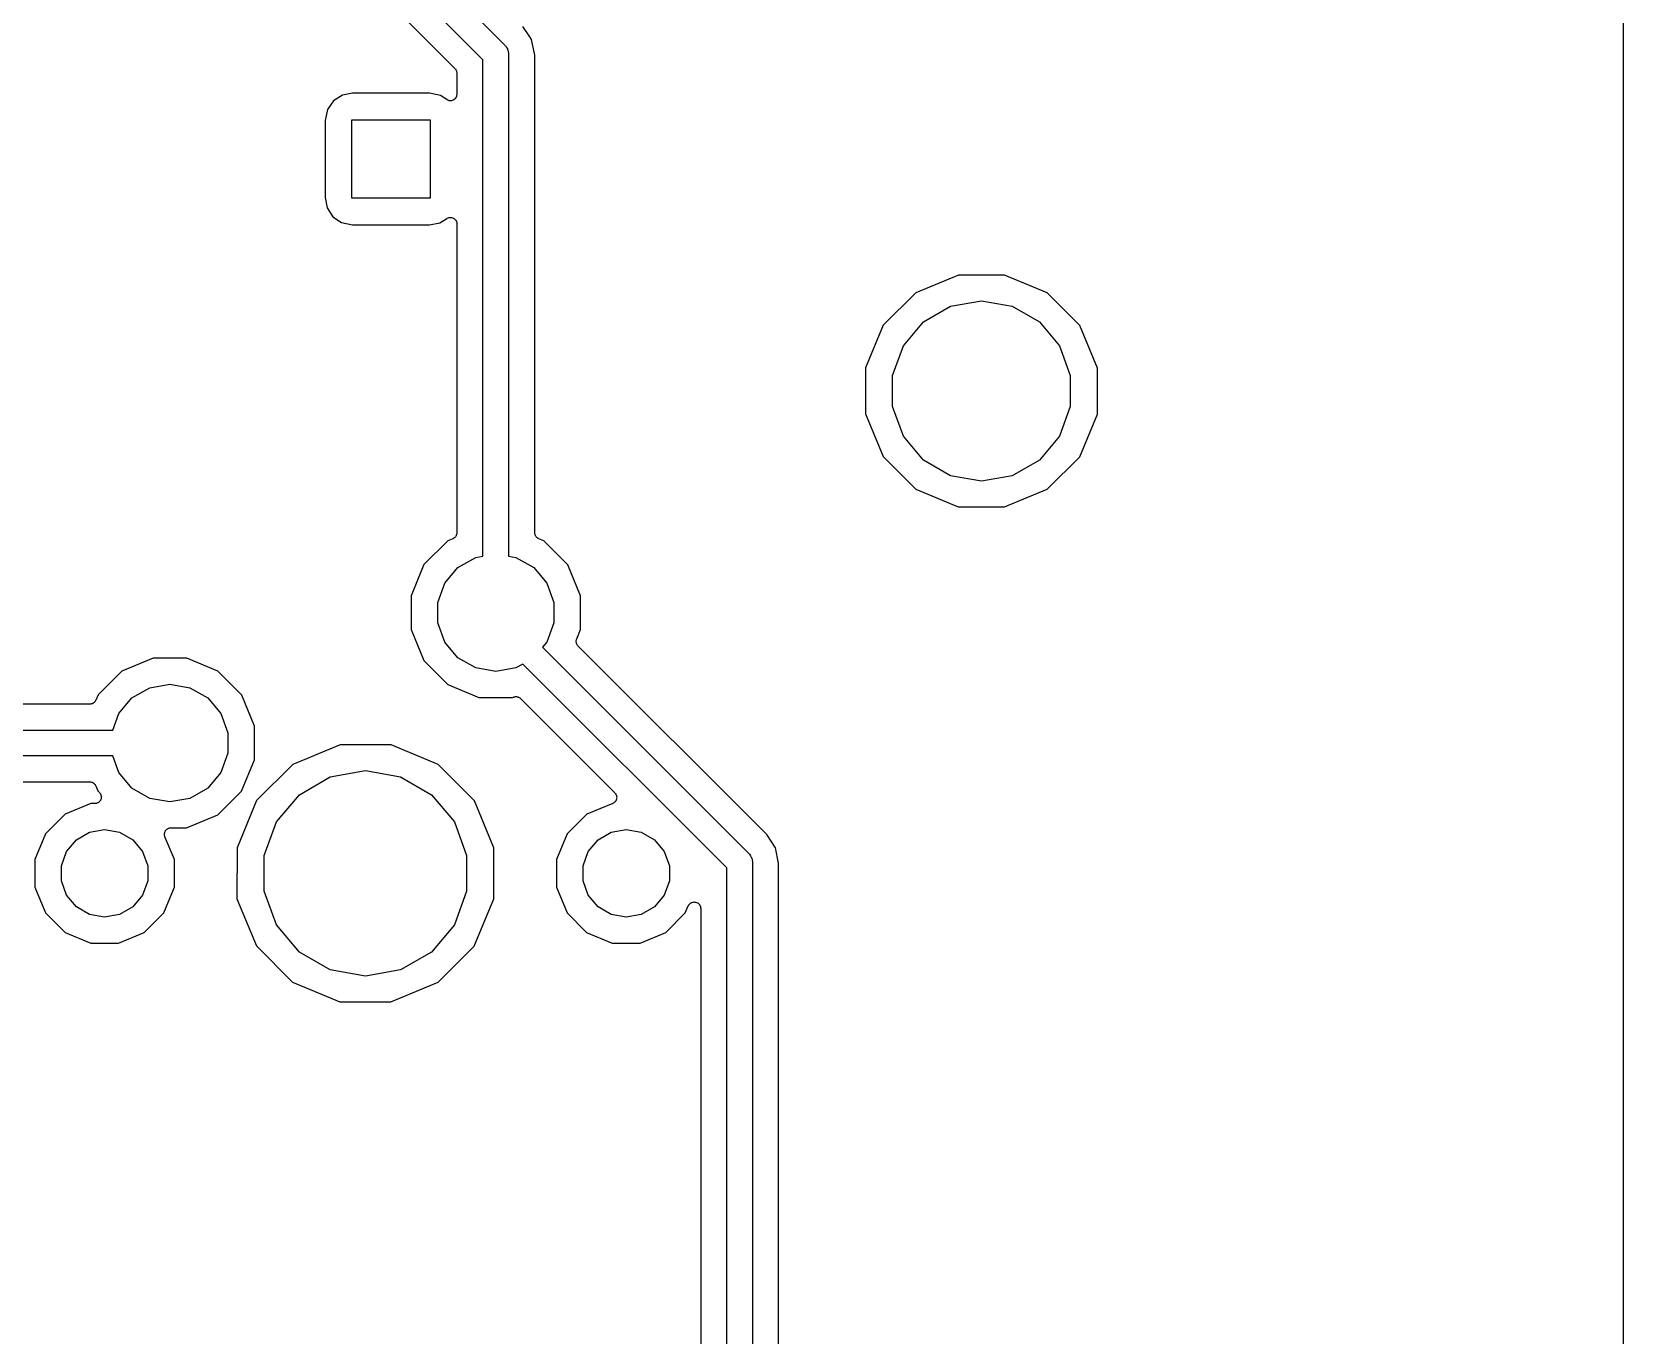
# Model space of a CAD drawing. Extents: x 30 to 169, y -146 to -30.
# Drawn here: x 138 to 169, y -88 to -62.6 of the extents above; entities that cross this region are included whole.
import ezdxf

# ---------------------------------------------------------------- set-up
doc = ezdxf.new("R2010")
doc.units = 0
doc.header["$MEASUREMENT"] = 0
doc.layers.add('BLACK', color=7, linetype='CONTINUOUS')

msp = doc.modelspace()

# ---------------------------------------------------------------- linework, layer by layer
at = {"layer": 'Black'}
for p, q in [((169, -32.7452), (169, -145.873)), ((139.097, -54.7432), (147.217, -62.8632)), ((146.79, -63.1436), (138.816, -55.17)), ((138.951, -56.0233), (146.245, -63.3168)), ((147.703, -62.699), (147.567, -62.4952)), ((147.217, -62.8632), (147.223, -62.8722)), ((147.223, -62.8722), (147.232, -62.8793)), ((147.232, -62.8793), (147.248, -62.9076)), ((147.248, -62.9076), (147.267, -62.9343)), ((147.738, -62.7509), (147.703, -62.699)), ((147.703, -62.699), (147.703, -62.699)), ((147.798, -63.0525), (147.738, -62.7509)), ((146.79, -72.8167), (146.79, -63.1436)), ((147.267, -62.9343), (147.269, -62.945)), ((147.269, -62.945), (147.275, -62.9545)), ((147.275, -62.9545), (147.281, -62.9867)), ((147.281, -62.9867), (147.289, -63.0182)), ((147.289, -63.0182), (147.288, -63.0292)), ((147.288, -63.0292), (147.29, -63.04)), ((147.29, -63.04), (147.29, -72.8167)), ((147.798, -70.0723), (147.798, -63.0525)), ((146.245, -63.3168), (146.248, -63.3214)), ((146.248, -63.3214), (146.252, -63.3249)), ((146.252, -63.3249), (146.261, -63.3393)), ((146.261, -63.3393), (146.27, -63.3529)), ((146.27, -63.3529), (146.272, -63.3583)), ((146.272, -63.3583), (146.274, -63.3631)), ((146.274, -63.3631), (146.277, -63.3795)), ((146.277, -63.3795), (146.282, -63.3955)), ((146.282, -63.3955), (146.281, -63.4011)), ((146.281, -63.4011), (146.282, -63.4066)), ((146.282, -63.4066), (146.282, -63.818)), ((144.051, -63.8351), (143.877, -63.9468)), ((144.25, -63.7976), (144.051, -63.8351)), ((145.749, -63.7976), (144.25, -63.7976)), ((145.963, -63.8409), (145.749, -63.7976)), ((146.083, -63.9228), (145.963, -63.8409)), ((146.277, -63.8444), (146.274, -63.8614)), ((146.282, -63.8276), (146.277, -63.8444)), ((146.282, -63.818), (146.281, -63.8228)), ((146.281, -63.8228), (146.282, -63.8276)), ((143.761, -64.1165), (143.718, -64.3307)), ((143.877, -63.9468), (143.761, -64.1165)), ((146.088, -63.9248), (146.083, -63.9228)), ((146.091, -63.928), (146.088, -63.9248)), ((146.108, -63.9339), (146.091, -63.928)), ((146.124, -63.941), (146.108, -63.9339)), ((146.128, -63.9414), (146.124, -63.941)), ((146.133, -63.9431), (146.128, -63.9414)), ((146.15, -63.9431), (146.133, -63.9431)), ((146.168, -63.9444), (146.15, -63.9431)), ((146.172, -63.9431), (146.168, -63.9444)), ((146.177, -63.9431), (146.172, -63.9431)), ((146.193, -63.9371), (146.177, -63.9431)), ((146.21, -63.9325), (146.193, -63.9371)), ((146.214, -63.9296), (146.21, -63.9325)), ((146.219, -63.928), (146.214, -63.9296)), ((146.232, -63.9168), (146.219, -63.928)), ((146.246, -63.9068), (146.232, -63.9168)), ((146.249, -63.9027), (146.246, -63.9068)), ((146.252, -63.8996), (146.249, -63.9027)), ((146.261, -63.8846), (146.252, -63.8996)), ((146.271, -63.8703), (146.261, -63.8846)), ((146.272, -63.8656), (146.271, -63.8703)), ((146.274, -63.8614), (146.272, -63.8656)), ((143.718, -64.3307), (143.718, -65.8302)), ((144.238, -65.842), (144.238, -64.318)), ((144.238, -64.318), (145.762, -64.318)), ((145.762, -64.318), (145.762, -65.842)), ((143.718, -65.8302), (143.755, -66.0295)), ((145.762, -65.842), (144.238, -65.842)), ((143.755, -66.0295), (143.867, -66.2031)), ((143.867, -66.2031), (144.037, -66.3191)), ((144.037, -66.3191), (144.251, -66.3624)), ((145.75, -66.3624), (145.949, -66.3249)), ((145.949, -66.3249), (146.086, -66.2369)), ((146.086, -66.2369), (146.089, -66.2357)), ((146.089, -66.2357), (146.091, -66.2337)), ((146.091, -66.2337), (146.109, -66.2272)), ((146.109, -66.2272), (146.127, -66.2198)), ((146.127, -66.2198), (146.13, -66.2197)), ((146.13, -66.2197), (146.133, -66.2186)), ((146.133, -66.2186), (146.152, -66.2186)), ((146.152, -66.2186), (146.171, -66.2177)), ((146.171, -66.2177), (146.174, -66.2186)), ((146.174, -66.2186), (146.177, -66.2186)), ((146.177, -66.2186), (146.195, -66.2251)), ((146.195, -66.2251), (146.213, -66.2308)), ((146.213, -66.2308), (146.216, -66.2327)), ((146.216, -66.2327), (146.219, -66.2337)), ((146.219, -66.2337), (146.233, -66.2459)), ((146.233, -66.2459), (146.248, -66.2575)), ((146.248, -66.2575), (146.25, -66.2601)), ((146.25, -66.2601), (146.252, -66.2621)), ((146.252, -66.2621), (146.262, -66.2785)), ((146.262, -66.2785), (146.272, -66.2946)), ((146.272, -66.2946), (146.273, -66.2976)), ((146.273, -66.2976), (146.274, -66.3003)), ((146.274, -66.3003), (146.278, -66.319)), ((146.278, -66.319), (146.282, -66.3376)), ((144.251, -66.3624), (145.75, -66.3624)), ((146.282, -66.3376), (146.281, -66.3406)), ((146.281, -66.3406), (146.282, -66.3437)), ((146.282, -66.3437), (146.282, -72.3619)), ((156.053, -67.3416), (155.223, -67.6846)), ((156.951, -67.3424), (156.053, -67.3416)), ((157.781, -67.6869), (156.951, -67.3424)), ((155.223, -67.6846), (154.587, -68.3193)), ((155.899, -67.9493), (156.5, -67.8433)), ((156.5, -67.8433), (157.101, -67.9493)), ((158.415, -68.3226), (157.781, -67.6869)), ((155.371, -68.2543), (155.899, -67.9493)), ((157.101, -67.9493), (157.629, -68.2543)), ((154.587, -68.3193), (154.242, -69.1489)), ((154.979, -68.7217), (155.371, -68.2543)), ((157.629, -68.2543), (158.021, -68.7217)), ((158.758, -69.1528), (158.415, -68.3226)), ((154.77, -69.295), (154.979, -68.7217)), ((158.021, -68.7217), (158.23, -69.295)), ((154.242, -69.1489), (154.242, -70.0472)), ((154.77, -69.905), (154.77, -69.295)), ((158.23, -69.295), (158.23, -69.905)), ((158.758, -70.0511), (158.758, -69.1528)), ((154.242, -70.0472), (154.585, -70.8774)), ((154.979, -70.4783), (154.77, -69.905)), ((158.23, -69.905), (158.021, -70.4783)), ((158.413, -70.8807), (158.758, -70.0511)), ((147.798, -72.3623), (147.798, -70.0723)), ((155.371, -70.9457), (154.979, -70.4783)), ((158.021, -70.4783), (157.629, -70.9457)), ((154.585, -70.8774), (155.219, -71.5131)), ((155.899, -71.2507), (155.371, -70.9457)), ((157.629, -70.9457), (157.101, -71.2507)), ((157.777, -71.5154), (158.413, -70.8807)), ((156.5, -71.3567), (155.899, -71.2507)), ((157.101, -71.2507), (156.5, -71.3567)), ((155.219, -71.5131), (156.049, -71.8576)), ((156.947, -71.8584), (157.777, -71.5154)), ((156.049, -71.8576), (156.947, -71.8584)), ((146.106, -72.5195), (145.641, -72.9836)), ((146.203, -72.4793), (146.106, -72.5195)), ((146.211, -72.4747), (146.203, -72.4793)), ((146.219, -72.4719), (146.211, -72.4747)), ((146.229, -72.463), (146.219, -72.4719)), ((146.241, -72.4556), (146.229, -72.463)), ((146.246, -72.4489), (146.241, -72.4556)), ((146.252, -72.4435), (146.246, -72.4489)), ((146.259, -72.4316), (146.252, -72.4435)), ((146.268, -72.4206), (146.259, -72.4316)), ((146.27, -72.4126), (146.268, -72.4206)), ((146.274, -72.4053), (146.27, -72.4126)), ((146.277, -72.3917), (146.274, -72.4053)), ((146.281, -72.3786), (146.277, -72.3917)), ((146.282, -72.3619), (146.281, -72.3702)), ((146.281, -72.3702), (146.281, -72.3786)), ((147.799, -72.3705), (147.798, -72.3623)), ((147.799, -72.3788), (147.799, -72.3705)), ((147.803, -72.392), (147.799, -72.3788)), ((147.806, -72.4057), (147.803, -72.392)), ((147.81, -72.4129), (147.806, -72.4057)), ((147.812, -72.4208), (147.81, -72.4129)), ((147.821, -72.4319), (147.812, -72.4208)), ((147.828, -72.4439), (147.821, -72.4319)), ((147.834, -72.4493), (147.828, -72.4439)), ((147.839, -72.4559), (147.834, -72.4493)), ((147.851, -72.4633), (147.839, -72.4559)), ((147.862, -72.4723), (147.851, -72.4633)), ((147.869, -72.4751), (147.862, -72.4723)), ((147.876, -72.4796), (147.869, -72.4751)), ((147.976, -72.5212), (147.876, -72.4796)), ((148.44, -72.986), (147.976, -72.5212)), ((146.302, -73.0411), (146.648, -72.8418)), ((146.648, -72.8418), (146.79, -72.8167)), ((147.29, -72.8167), (147.432, -72.8418)), ((147.432, -72.8418), (147.778, -73.0411)), ((145.641, -72.9836), (145.389, -73.5902)), ((146.046, -73.3463), (146.302, -73.0411)), ((147.778, -73.0411), (148.034, -73.3463)), ((148.691, -73.593), (148.44, -72.986)), ((145.91, -73.7208), (146.046, -73.3463)), ((148.034, -73.3463), (148.17, -73.7208)), ((145.389, -73.5902), (145.389, -74.247)), ((145.91, -74.1192), (145.91, -73.7208)), ((148.17, -73.7208), (148.17, -74.1192)), ((148.691, -74.2498), (148.691, -73.593)), ((145.389, -74.247), (145.64, -74.854)), ((146.046, -74.4937), (145.91, -74.1192)), ((148.17, -74.1192), (148.034, -74.4937)), ((148.615, -74.4321), (148.691, -74.2498)), ((146.302, -74.7989), (146.046, -74.4937)), ((148.034, -74.4937), (147.949, -74.595)), ((147.949, -74.595), (151.967, -78.6132)), ((148.605, -74.4751), (148.608, -74.4616)), ((148.607, -74.4835), (148.605, -74.4751)), ((148.606, -74.4918), (148.607, -74.4835)), ((148.609, -74.5052), (148.606, -74.4918)), ((148.608, -74.4616), (148.61, -74.4479)), ((148.611, -74.5188), (148.609, -74.5052)), ((148.61, -74.4479), (148.613, -74.4403)), ((148.615, -74.5263), (148.611, -74.5188)), ((148.613, -74.4403), (148.615, -74.4321)), ((148.617, -74.5344), (148.615, -74.5263)), ((148.625, -74.5457), (148.617, -74.5344)), ((148.632, -74.558), (148.625, -74.5457)), ((148.638, -74.5637), (148.632, -74.558)), ((148.643, -74.5706), (148.638, -74.5637)), ((152.317, -78.2452), (148.643, -74.5706)), ((140.363, -74.8087), (139.756, -75.0595)), ((141.02, -74.8093), (140.363, -74.8087)), ((141.626, -75.0612), (141.02, -74.8093)), ((145.64, -74.854), (146.104, -75.3188)), ((146.648, -74.9982), (146.302, -74.7989)), ((147.04, -75.0674), (146.648, -74.9982)), ((147.432, -74.9982), (147.04, -75.0674)), ((147.567, -74.9205), (147.432, -74.9982)), ((151.54, -78.8936), (147.567, -74.9205)), ((139.756, -75.0595), (139.291, -75.5236)), ((140.298, -75.3818), (140.69, -75.3126)), ((140.69, -75.3126), (141.082, -75.3818)), ((142.09, -75.526), (141.626, -75.0612)), ((146.104, -75.3188), (146.71, -75.5707)), ((139.245, -75.6307), (139.242, -75.6385)), ((139.25, -75.6237), (139.245, -75.6307)), ((139.291, -75.5236), (139.25, -75.6237)), ((139.696, -75.8863), (139.952, -75.5811)), ((139.952, -75.5811), (140.298, -75.3818)), ((141.082, -75.3818), (141.428, -75.5811)), ((141.428, -75.5811), (141.684, -75.8863)), ((142.341, -76.133), (142.09, -75.526)), ((146.71, -75.5707), (147.367, -75.5713)), ((147.367, -75.5713), (147.382, -75.565)), ((147.382, -75.565), (147.39, -75.5632)), ((147.39, -75.5632), (147.398, -75.5597)), ((147.398, -75.5597), (147.412, -75.5585)), ((147.412, -75.5585), (147.425, -75.5555)), ((147.425, -75.5555), (147.434, -75.5565)), ((147.434, -75.5565), (147.442, -75.5558)), ((147.442, -75.5558), (147.455, -75.5594)), ((147.455, -75.5594), (147.469, -75.5613)), ((147.469, -75.5613), (147.476, -75.5651)), ((147.476, -75.5651), (147.484, -75.5672)), ((147.484, -75.5672), (147.496, -75.5752)), ((147.496, -75.5752), (147.508, -75.5817)), ((147.508, -75.5817), (147.514, -75.5878)), ((147.514, -75.5878), (147.521, -75.5925)), ((147.521, -75.5925), (149.359, -77.4309)), ((139.132, -75.702), (136.827, -75.702)), ((139.14, -75.7006), (139.132, -75.702)), ((139.149, -75.7009), (139.14, -75.7006)), ((139.162, -75.6968), (139.149, -75.7009)), ((139.176, -75.6943), (139.162, -75.6968)), ((139.183, -75.6902), (139.176, -75.6943)), ((139.191, -75.6877), (139.183, -75.6902)), ((139.202, -75.6792), (139.191, -75.6877)), ((139.214, -75.6723), (139.202, -75.6792)), ((139.219, -75.6659), (139.214, -75.6723)), ((139.226, -75.6609), (139.219, -75.6659)), ((139.233, -75.6492), (139.226, -75.6609)), ((139.242, -75.6385), (139.233, -75.6492)), ((139.579, -76.21), (139.696, -75.8863)), ((141.684, -75.8863), (141.82, -76.2608)), ((136.564, -76.21), (139.579, -76.21)), ((142.341, -76.7898), (142.341, -76.133)), ((141.82, -76.2608), (141.82, -76.6592)), ((144.005, -76.4977), (143.085, -76.8778)), ((145, -76.4985), (144.005, -76.4977)), ((145.919, -76.8802), (145, -76.4985)), ((139.579, -76.71), (136.46, -76.71)), ((139.696, -77.0337), (139.579, -76.71)), ((141.82, -76.6592), (141.684, -77.0337)), ((142.089, -77.3964), (142.341, -76.7898)), ((139.952, -77.3389), (139.696, -77.0337)), ((141.684, -77.0337), (141.428, -77.3389)), ((143.085, -76.8778), (142.38, -77.5809)), ((143.213, -77.4667), (143.815, -77.1192)), ((143.815, -77.1192), (144.5, -76.9985)), ((144.5, -76.9985), (145.185, -77.1192)), ((145.185, -77.1192), (145.787, -77.4667)), ((146.622, -77.5846), (145.919, -76.8802)), ((136.473, -77.218), (139.132, -77.218)), ((139.132, -77.218), (139.14, -77.2195)), ((139.14, -77.2195), (139.149, -77.2191)), ((139.149, -77.2191), (139.162, -77.2233)), ((139.162, -77.2233), (139.175, -77.2257)), ((139.175, -77.2257), (139.183, -77.2299)), ((139.183, -77.2299), (139.191, -77.2324)), ((139.191, -77.2324), (139.202, -77.2408)), ((139.202, -77.2408), (139.214, -77.2477)), ((139.214, -77.2477), (139.219, -77.2542)), ((139.219, -77.2542), (139.226, -77.2593)), ((139.226, -77.2593), (139.233, -77.2709)), ((139.233, -77.2709), (139.242, -77.2815)), ((139.242, -77.2815), (139.245, -77.2894)), ((139.245, -77.2894), (139.249, -77.2965)), ((139.249, -77.2965), (139.29, -77.394)), ((139.29, -77.394), (139.32, -77.4242)), ((139.32, -77.4242), (139.329, -77.4378)), ((139.329, -77.4378), (139.34, -77.4505)), ((139.34, -77.4505), (139.342, -77.4558)), ((139.342, -77.4558), (139.345, -77.4604)), ((139.345, -77.4604), (139.349, -77.4764)), ((139.349, -77.4764), (139.355, -77.492)), ((139.355, -77.492), (139.355, -77.4976)), ((140.298, -77.5382), (139.952, -77.3389)), ((141.428, -77.3389), (141.082, -77.5382)), ((141.624, -77.8605), (142.089, -77.3964)), ((142.767, -77.9992), (143.213, -77.4667)), ((145.787, -77.4667), (146.233, -77.9992)), ((149.359, -77.4309), (149.367, -77.4423)), ((149.367, -77.4423), (149.376, -77.4526)), ((149.376, -77.4526), (149.379, -77.4602)), ((149.379, -77.4602), (149.384, -77.467)), ((149.384, -77.467), (149.388, -77.4805)), ((149.388, -77.4805), (149.393, -77.4933)), ((149.393, -77.4933), (149.393, -77.5016)), ((139.151, -77.6409), (138.651, -77.8473)), ((139.23, -77.6409), (139.151, -77.6409)), ((139.246, -77.6381), (139.23, -77.6409)), ((139.263, -77.6366), (139.246, -77.6381)), ((139.268, -77.6343), (139.263, -77.6366)), ((139.273, -77.6333), (139.268, -77.6343)), ((139.288, -77.625), (139.273, -77.6333)), ((139.303, -77.618), (139.288, -77.625)), ((139.307, -77.6141), (139.303, -77.618)), ((139.311, -77.6113), (139.307, -77.6141)), ((139.322, -77.5986), (139.311, -77.6113)), ((139.334, -77.5869), (139.322, -77.5986)), ((139.336, -77.5818), (139.334, -77.5869)), ((139.34, -77.5775), (139.336, -77.5818)), ((139.345, -77.5619), (139.34, -77.5775)), ((139.352, -77.5469), (139.345, -77.5619)), ((139.353, -77.5413), (139.352, -77.5469)), ((139.355, -77.5361), (139.353, -77.5413)), ((139.355, -77.4976), (139.356, -77.503)), ((139.356, -77.503), (139.355, -77.5195)), ((139.355, -77.5195), (139.355, -77.5361)), ((140.69, -77.6074), (140.298, -77.5382)), ((141.082, -77.5382), (140.69, -77.6074)), ((142.38, -77.5809), (141.999, -78.5002)), ((147.002, -78.5045), (146.622, -77.5846)), ((149.318, -77.6381), (148.811, -77.8473)), ((149.329, -77.6306), (149.318, -77.6381)), ((149.342, -77.6247), (149.329, -77.6306)), ((149.348, -77.6189), (149.342, -77.6247)), ((149.355, -77.6144), (149.348, -77.6189)), ((149.363, -77.6034), (149.355, -77.6144)), ((149.373, -77.5935), (149.363, -77.6034)), ((149.377, -77.586), (149.373, -77.5935)), ((149.382, -77.5794), (149.377, -77.586)), ((149.386, -77.5662), (149.382, -77.5794)), ((149.392, -77.5536), (149.386, -77.5662)), ((149.393, -77.5453), (149.392, -77.5536)), ((149.393, -77.5016), (149.396, -77.5096)), ((149.395, -77.5374), (149.393, -77.5453)), ((149.396, -77.5096), (149.394, -77.5235)), ((149.394, -77.5235), (149.395, -77.5374)), ((138.651, -77.8473), (138.269, -78.2292)), ((140.678, -78.1172), (140.686, -78.114)), ((140.686, -78.114), (140.699, -78.1134)), ((140.699, -78.1134), (140.713, -78.111)), ((140.713, -78.111), (141.017, -78.1113)), ((141.017, -78.1113), (141.624, -77.8605)), ((142.529, -78.6524), (142.767, -77.9992)), ((146.233, -77.9992), (146.471, -78.6524)), ((148.811, -77.8473), (148.429, -78.2292)), ((138.269, -78.2292), (138.061, -78.7285)), ((138.68, -78.5729), (138.871, -78.3457)), ((138.871, -78.3457), (139.128, -78.1974)), ((139.128, -78.1974), (139.42, -78.1458)), ((139.42, -78.1458), (139.712, -78.1974)), ((139.712, -78.1974), (139.969, -78.3457)), ((139.969, -78.3457), (140.16, -78.5729)), ((140.586, -78.2434), (140.588, -78.2297)), ((140.588, -78.2516), (140.586, -78.2434)), ((140.588, -78.2159), (140.591, -78.208)), ((140.588, -78.2297), (140.588, -78.2159)), ((140.588, -78.26), (140.588, -78.2516)), ((140.593, -78.273), (140.588, -78.26)), ((140.591, -78.208), (140.592, -78.1997)), ((140.592, -78.1997), (140.598, -78.1874)), ((140.596, -78.2865), (140.593, -78.273)), ((140.779, -78.7309), (140.596, -78.2865)), ((140.598, -78.1874), (140.603, -78.1744)), ((140.603, -78.1744), (140.608, -78.168)), ((140.608, -78.168), (140.612, -78.1606)), ((140.612, -78.1606), (140.622, -78.1513)), ((140.622, -78.1513), (140.631, -78.1407)), ((140.631, -78.1407), (140.639, -78.1365)), ((140.639, -78.1365), (140.645, -78.1308)), ((140.645, -78.1308), (140.658, -78.1256)), ((140.658, -78.1256), (140.67, -78.1186)), ((140.67, -78.1186), (140.678, -78.1172)), ((148.429, -78.2292), (148.221, -78.7285)), ((148.84, -78.5729), (149.031, -78.3457)), ((149.031, -78.3457), (149.288, -78.1974)), ((149.288, -78.1974), (149.58, -78.1458)), ((149.58, -78.1458), (149.872, -78.1974)), ((149.872, -78.1974), (150.129, -78.3457)), ((150.129, -78.3457), (150.32, -78.5729)), ((152.488, -78.5009), (152.317, -78.2452)), ((138.061, -78.7285), (138.061, -79.2691)), ((138.579, -78.8517), (138.68, -78.5729)), ((140.16, -78.5729), (140.261, -78.8517)), ((140.779, -79.2715), (140.779, -78.7309)), ((141.999, -78.5002), (141.998, -79.4955)), ((142.529, -79.3476), (142.529, -78.6524)), ((146.471, -78.6524), (146.471, -79.3476)), ((147.001, -79.4998), (147.002, -78.5045)), ((148.221, -78.7285), (148.221, -79.2691)), ((148.739, -78.8517), (148.84, -78.5729)), ((150.32, -78.5729), (150.421, -78.8517)), ((151.967, -78.6132), (151.973, -78.6222)), ((151.973, -78.6222), (151.982, -78.6293)), ((151.982, -78.6293), (151.998, -78.6576)), ((151.998, -78.6576), (152.017, -78.6843)), ((152.017, -78.6843), (152.019, -78.695)), ((152.019, -78.695), (152.025, -78.7045)), ((152.025, -78.7045), (152.031, -78.7367)), ((152.548, -78.8025), (152.488, -78.5009)), ((138.579, -79.1483), (138.579, -78.8517)), ((140.261, -78.8517), (140.261, -79.1483)), ((148.739, -79.1483), (148.739, -78.8517)), ((150.421, -78.8517), (150.421, -79.1483)), ((151.54, -91.8167), (151.54, -78.8936)), ((152.031, -78.7367), (152.039, -78.7682)), ((152.039, -78.7682), (152.038, -78.7792)), ((152.038, -78.7792), (152.04, -78.79)), ((152.04, -78.79), (152.04, -91.8167)), ((152.548, -91.3623), (152.548, -78.8025)), ((138.061, -79.2691), (138.267, -79.7687)), ((138.68, -79.4271), (138.579, -79.1483)), ((140.261, -79.1483), (140.16, -79.4271)), ((140.695, -79.4719), (140.779, -79.2715)), ((142.767, -80.0008), (142.529, -79.3476)), ((146.471, -79.3476), (146.233, -80.0008)), ((148.221, -79.2691), (148.427, -79.7687)), ((148.84, -79.4271), (148.739, -79.1483)), ((150.421, -79.1483), (150.32, -79.4271)), ((138.871, -79.6543), (138.68, -79.4271)), ((139.128, -79.8026), (138.871, -79.6543)), ((139.969, -79.6543), (139.712, -79.8026)), ((140.16, -79.4271), (139.969, -79.6543)), ((140.571, -79.7708), (140.695, -79.4719)), ((141.998, -79.4955), (142.378, -80.4154)), ((146.62, -80.4191), (147.001, -79.4998)), ((149.031, -79.6543), (148.84, -79.4271)), ((149.288, -79.8026), (149.031, -79.6543)), ((150.129, -79.6543), (149.872, -79.8026)), ((150.32, -79.4271), (150.129, -79.6543)), ((150.731, -79.7708), (150.788, -79.635)), ((150.788, -79.635), (150.798, -79.6188)), ((150.798, -79.6188), (150.808, -79.6021)), ((150.808, -79.6021), (150.81, -79.6003)), ((150.81, -79.6003), (150.811, -79.5978)), ((150.811, -79.5978), (150.827, -79.5861)), ((150.827, -79.5861), (150.841, -79.5737)), ((150.841, -79.5737), (150.844, -79.5728)), ((150.844, -79.5728), (150.846, -79.571)), ((150.846, -79.571), (150.865, -79.5652)), ((150.865, -79.5652), (150.883, -79.5587)), ((150.883, -79.5587), (150.886, -79.5587)), ((150.886, -79.5587), (150.889, -79.5578)), ((150.889, -79.5578), (150.908, -79.5587)), ((150.908, -79.5587), (150.927, -79.5587)), ((150.927, -79.5587), (150.93, -79.5596)), ((150.93, -79.5596), (150.933, -79.5598)), ((150.933, -79.5598), (150.95, -79.5672)), ((150.95, -79.5672), (150.969, -79.5737)), ((150.969, -79.5737), (150.971, -79.5756)), ((150.971, -79.5756), (150.973, -79.5767)), ((150.973, -79.5767), (150.988, -79.5897)), ((150.988, -79.5897), (151.002, -79.6021)), ((151.002, -79.6021), (151.004, -79.6046)), ((151.004, -79.6046), (151.006, -79.6065)), ((151.006, -79.6065), (151.015, -79.6236)), ((151.015, -79.6236), (151.024, -79.6403)), ((151.024, -79.6403), (151.025, -79.6431)), ((151.025, -79.6431), (151.026, -79.6456)), ((151.026, -79.6456), (151.029, -79.6648)), ((151.029, -79.6648), (151.032, -79.6837)), ((138.267, -79.7687), (138.649, -80.1513)), ((139.42, -79.8541), (139.128, -79.8026)), ((139.712, -79.8026), (139.42, -79.8541)), ((140.189, -80.1527), (140.571, -79.7708)), ((148.427, -79.7687), (148.809, -80.1513)), ((149.58, -79.8541), (149.288, -79.8026)), ((149.872, -79.8026), (149.58, -79.8541)), ((150.349, -80.1527), (150.731, -79.7708)), ((151.032, -79.6837), (151.032, -91.3619)), ((138.649, -80.1513), (139.149, -80.3587)), ((139.689, -80.3591), (140.189, -80.1527)), ((143.213, -80.5332), (142.767, -80.0008)), ((146.233, -80.0008), (145.787, -80.5332)), ((148.809, -80.1513), (149.309, -80.3587)), ((149.849, -80.3591), (150.349, -80.1527)), ((139.149, -80.3587), (139.689, -80.3591)), ((142.378, -80.4154), (143.081, -81.1198)), ((143.815, -80.8808), (143.213, -80.5332)), ((145.787, -80.5332), (145.185, -80.8808)), ((145.915, -81.1222), (146.62, -80.4191)), ((149.309, -80.3587), (149.849, -80.3591)), ((144.5, -81.0015), (143.815, -80.8808)), ((145.185, -80.8808), (144.5, -81.0015)), ((143.081, -81.1198), (144, -81.5015)), ((144.995, -81.5023), (145.915, -81.1222)), ((144, -81.5015), (144.995, -81.5023))]:
    msp.add_line(p, q, dxfattribs=at)

doc.saveas('drawing.dxf')
